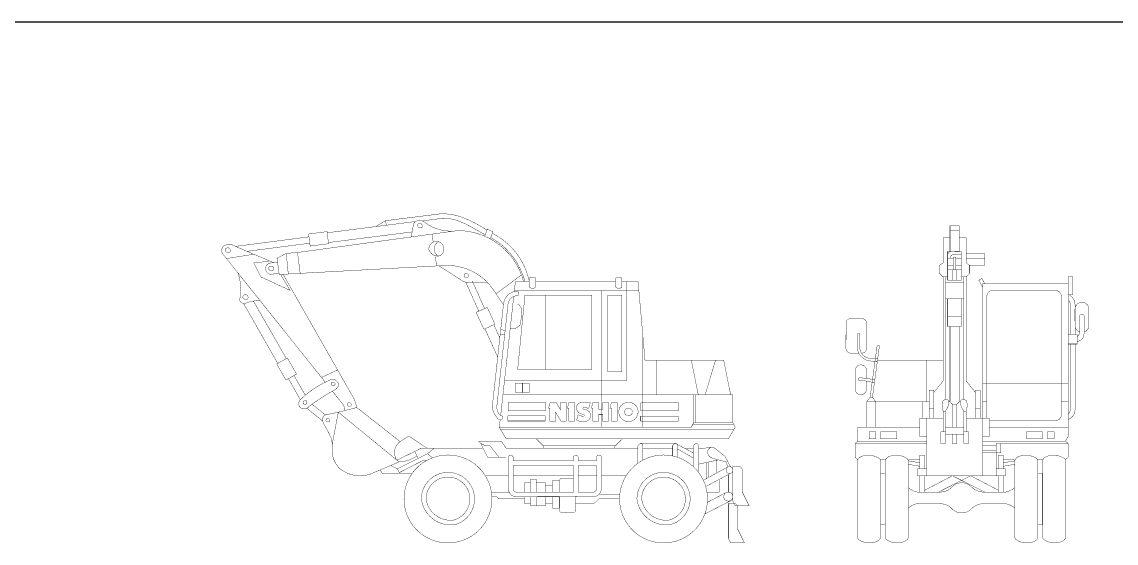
# Model space of a CAD drawing. Extents: x -121210 to 57230, y 84783 to 157800.
# Drawn here: x -60697 to -41889, y 134941 to 143902 of the extents above; entities that cross this region are included whole.
import ezdxf

# ---------------------------------------------------------------- set-up
doc = ezdxf.new("R2010")
doc.units = 0
doc.header["$MEASUREMENT"] = 0
doc.linetypes.add('AIGENLINE001', pattern=[8.11394, 7.0556, -0.35278, 0.35278, -0.35278])
doc.layers.get('0').update_dxf_attribs({"linetype": 'CONTINUOUS'})

# ---------------------------------------------------------------- blocks, each defined once
blk = doc.blocks.new('A$C326A3449')
at = {"const_width": 5.94}
for points in [[(2832, 5464), (2822, 5543), (3775, 5662, -0.118), (4232, 5562, -0.044), (4564, 5379)], [(3261, 5265), (3301, 5484, -0.347), (3431, 5546, -0.1), (3495, 5513, 0.168), (3953, 5364)], [(3460, 5540), (3785, 5583, -0.092), (4030, 5553, -0.047), (4270, 5448), (4534, 5300)], [(4848, 4096), (4637, 4406, 0.23), (3880, 4775), (993, 4618), (954, 4897), (1113, 4981), (1307, 4996), (4061, 5373, -0.341), (5192, 4499)], [(4659, 5324, -0.23), (5290, 4499)], [(904, 4817), (186, 5126, 0.282), (26, 5097, 0.381), (34, 4956), (1788, 2761)], [(3724, 5175, 0.615), (3734, 4932)], [(4634, 5250, -0.109), (5010, 4922, -0.092), (5216, 4499)], [(989, 4638), (842, 4620, -0.377), (757, 4730, -0.377), (854, 4816), (969, 4822)], [(3739, 4767), (4132, 4514, 0.147), (4194, 4488, 0.076), (4535, 4486, -0.033), (4584, 4464)], [(282, 4643, -0.072), (325, 4451, -0.052), (322, 4235, 0.103), (318, 4162, 0.266), (381, 4123, 0.111), (488, 4149, -0.057), (660, 4171)], [(5089, 4113, -0.259), (5161, 3995, -0.051), (5131, 3748, -0.166), (5029, 3687, -0.106), (4962, 3688)], [(3072, 1744), (2326, 2331), (2008, 2251), (1824, 2211, 0.118), (1760, 2190, 0.225), (1739, 2105, 0.106), (1774, 2022, -0.027), (1883, 1810, -0.075), (1904, 1669)], [(6340, 2415), (6246, 2425), (6230, 2416, 0.158), (6144, 2403, 0.297), (6102, 2308, 0.173), (6146, 2240, 0.125), (6220, 2213, -0.52), (6236, 2192, -0.352), (6212, 2179, -0.043), (6186, 2186, -0.036), (6130, 2208), (6105, 2116, 0.073), (6178, 2090), (6221, 2088, 0.121), (6294, 2104, 0.302), (6346, 2206, 0.163), (6310, 2269, 0.152), (6230, 2299, -0.409), (6212, 2319, -0.38), (6236, 2334), (6262, 2330, -0.058), (6310, 2312), (6340, 2415)], [(6983, 2421, 0.127), (6904, 2395, 0.043), (6873, 2368, 0.108), (6837, 2307, 0.079), (6830, 2243, 0.129), (6858, 2163, 0.036), (6886, 2131, 0.097), (6942, 2098), (6995, 2090, 0.113), (7068, 2107), (7088, 2118, 0.07), (7122, 2149, 0.086), (7151, 2198, 0.091), (7161, 2269, 0.116), (7137, 2342, 0.029), (7125, 2359, 0.093), (7069, 2404, 0.097), (7009, 2421, 0.03), (6995, 2422)], [(7061, 2243, -0.224), (7027, 2197, -0.129), (6982, 2190, -0.149), (6940, 2218, -0.149), (6929, 2256, -0.164), (6953, 2308, -0.173), (6995, 2322, -0.201), (7052, 2291, -0.14), (7062, 2256)], [(3530, 1634), (3221, 1838), (3097, 1764, 0.18), (2977, 1610, 0.185), (3013, 1425), (3321, 1575)], [(7158, 1371), (7158, 1674, -0.414), (7230, 1704, -0.195), (7242, 1674), (7242, 1425)], [(7755, 1495), (7755, 1674, -0.414), (7827, 1704, -0.195), (7839, 1674), (7839, 1475)], [(8113, 1316), (8113, 1674, -0.414), (8185, 1704, -0.195), (8197, 1674), (8197, 1226)], [(8752, 1306), (8652, 1495), (8473, 1634, 0.631), (8357, 1552, 0.306), (8453, 1455), (8672, 1396), (8704, 1309), (8280, 1080)], [(6051, 1117), (5857, 1117, 0.415), (5810, 1070), (5810, 873)], [(5810, 789), (5810, 568, 0.414), (5857, 520), (6069, 533, 0.208), (6084, 568), (6084, 789)]]:
    blk.add_lwpolyline(points, format="xyb", dxfattribs=at)
for points in [[(3329, 5528), (1816, 5335)], [(2822, 5543), (2653, 5444)], [(1504, 5265), (241, 5101)], [(1838, 5167), (3276, 5350)], [(3619, 5309), (3640, 5170)], [(4524, 5275), (4569, 5399), (4664, 5354), (4619, 5230)], [(444, 5017), (1518, 5156)], [(88, 4892), (556, 4966)], [(1113, 4981), (1148, 4628)], [(1307, 4996), (1352, 4638)], [(3674, 4927), (3699, 4767)], [(824, 4847), (556, 4817), (675, 4578), (1178, 4345), (1018, 4618)], [(1058, 4623), (2287, 2465), (2326, 2331)], [(4718, 4285), (5161, 4613)], [(4196, 4491), (4423, 3987)], [(4523, 4032), (4311, 4506)], [(6524, 4340), (6524, 2549), (4843, 2549)], [(4868, 2788), (6961, 2788), (6961, 4499)], [(5033, 4325), (5052, 4499), (5290, 4499)], [(5037, 4340), (7175, 4340)], [(5400, 4499), (6772, 4499)], [(6887, 4499), (7160, 4499), (7280, 3146), (8632, 3146), (8752, 2549)], [(1114, 3173), (551, 4158)], [(4799, 2195), (5023, 4240)], [(380, 4119), (967, 3089)], [(4528, 3684), (4749, 3197)], [(4783, 3530), (4682, 3754)], [(4793, 3589), (4868, 3579)], [(4803, 3668), (4878, 3658)], [(7240, 2549), (7240, 3574)], [(7479, 3146), (7479, 2549)], [(8075, 3146), (8195, 2549)], [(8314, 2549), (8493, 3146)], [(1151, 2827), (1353, 2468)], [(1438, 2547), (1246, 2882)], [(1720, 2848), (1998, 2977)], [(1908, 2609), (2103, 2365), (2117, 2281)], [(7240, 1992), (7240, 2549), (8115, 2549)], [(1470, 2316), (1746, 2093)], [(1790, 2202), (1558, 2387)], [(5755, 2415), (5648, 2415), (5623, 2319), (5645, 2319), (5645, 2095), (5741, 2095), (5741, 2252), (5837, 2095), (5923, 2095), (5923, 2415), (5827, 2415), (5827, 2290), (5755, 2415)], [(6069, 2415), (5971, 2415), (5947, 2320), (5971, 2320), (5971, 2095), (6069, 2095), (6069, 2415)], [(6554, 2304), (6554, 2415), (6652, 2415), (6652, 2095), (6554, 2095), (6554, 2208), (6481, 2208), (6481, 2095), (6382, 2095), (6382, 2320), (6358, 2320), (6383, 2415), (6481, 2415), (6481, 2304), (6554, 2304)], [(6799, 2415), (6701, 2415), (6677, 2320), (6701, 2320), (6701, 2095), (6799, 2095), (6799, 2415)], [(4773, 1992), (4791, 2118)], [(4798, 1953), (8806, 1953)], [(8100, 2032), (8806, 2032)], [(4892, 1475), (4773, 1475), (4614, 1674), (4534, 1674), (4455, 1714), (4415, 1754), (4808, 1754), (4892, 1634), (7160, 1634)], [(4455, 1714), (4574, 1475), (4773, 1475)], [(6892, 1793), (6772, 1674), (5529, 1674), (5410, 1793)], [(7200, 1714), (7802, 1714), (8120, 1545)], [(3540, 1535), (3023, 1276), (3057, 1212), (3465, 1420), (3530, 1420)], [(3381, 1455), (3321, 1575), (3435, 1634), (3659, 1634)], [(3629, 1465), (3540, 1535), (3659, 1634), (4490, 1634)], [(7245, 1634), (7757, 1634)], [(7837, 1619), (8115, 1460)], [(7966, 1629), (8115, 1629)], [(8195, 1624), (8428, 1644)], [(3023, 1276), (2913, 1331)], [(3052, 1396), (3202, 1416), (3361, 1495)], [(8195, 1356), (8533, 1430)], [(8334, 1112), (8334, 1386)], [(8374, 1132), (8374, 1391)], [(8513, 1207), (8513, 1425)], [(2729, 1256), (2764, 1197), (3271, 1197)], [(4539, 1157), (4932, 1157)], [(5017, 1157), (6056, 1157)], [(6136, 1157), (6454, 1157)], [(6534, 1157), (6956, 1157)], [(8325, 974), (8759, 1203)], [(8712, 1172), (8712, 878)], [(8344, 878), (8553, 878), (8553, 1087)], [(4639, 878), (4942, 878)], [(4649, 794), (4733, 794), (4773, 759), (5211, 759)], [(6086, 679), (6404, 679), (6484, 759), (6842, 759)], [(6489, 839), (6852, 839)], [(8676, 870), (8350, 701)], [(8313, 503), (8749, 727)]]:
    blk.add_lwpolyline(points, dxfattribs=at)
for points in [[(3441, 5424, 0.196), (3453, 5454, 0.414), (3410, 5496, 0.414), (3368, 5454, 0.414)], [(140, 4998, 0.205), (154, 5031, 0.414), (108, 5077, 0.414), (63, 5031, 0.414)], [(3750, 4939, 0.288), (3824, 5056, 0.414214), (3694, 5186, 0.414214), (3564, 5056, 0.414)], [(886, 4685, 0.205), (900, 4718, 0.414), (854, 4763, 0.414), (809, 4718, 0.414)], [(4235, 4572, 0.186), (4243, 4611, 0.318), (4193, 4635, 0.318), (4170, 4585, 0.318)], [(5401, 4414, -0.296), (5380, 4387, -0.11), (5345, 4379, -0.307), (5289, 4414), (5289, 4544, -0.296), (5310, 4571, -0.11), (5388, 4566, -0.137), (5401, 4544)], [(6883, 4414, -0.296), (6862, 4387, -0.11), (6827, 4379, -0.307), (6771, 4414), (6771, 4544, -0.296), (6792, 4571, -0.11), (6870, 4566, -0.136), (6883, 4544)], [(4925, 4107, -0.336), (5066, 4252), (5100, 4258, 0.164), (5111, 4282, 0.415), (5074, 4329, 0.254), (4885, 4218, 0.102), (4848, 4115), (4656, 2360, 0.096), (4665, 2280, 0.098), (4756, 2131, 0.088), (4826, 2131, 0.164), (4836, 2168, 0.304), (4800, 2202), (4799, 2195, -0.182), (4745, 2266, -0.098), (4733, 2352)], [(443, 4192, 0.205), (457, 4225, 0.415), (412, 4271, 0.414), (366, 4225, 0.414)], [(1945, 2632, 0.144), (2012, 2703, 0.163), (2000, 2763, 0.331), (1885, 2812, 0.036), (1710, 2728, 0.073), (1346, 2458, 0.318), (1350, 2334, 0.192), (1426, 2307, 0.139), (1484, 2330, -0.046), (1618, 2431, -0.036)], [(1946, 2711, 0.173), (1951, 2746, 0.308), (1906, 2766, 0.308), (1886, 2721, 0.308)], [(1436, 2385, 0.414214), (1469, 2433, 0.308), (1423, 2453, 0.307), (1403, 2407, 0.309)], [(2224, 2358, 0.174), (2230, 2393, 0.308), (2184, 2413, 0.308), (2164, 2367, 0.308)], [(1856, 2089, 0.173), (1862, 2125, 0.308), (1816, 2144, 0.308), (1796, 2099, 0.308)], [(2594, 1200, -0.284), (2024, 1289, -0.178), (1903, 1561, -0.059), (1907, 1718), (2008, 2251), (3052, 1396)], [(3893, 3, 0.414214), (4649, 759, 0.414214), (3893, 1515, 0.414214), (3137, 759, 0.414214)], [(6050, 1416), (5012, 1416), (5012, 1411), (5012, 1473, 0.414), (4971, 1513, 0.414), (4931, 1473), (4931, 936, 0.414), (5072, 795), (6445, 807, 0.295), (6528, 936), (6528, 1473, 0.414), (6487, 1513, 0.414), (6447, 1473), (6447, 1416), (6131, 1416), (6131, 1473, 0.414), (6090, 1513, 0.414), (6050, 1473)], [(7598, 3, 0.414214), (8354, 759, 0.414214), (7598, 1515, 0.414214), (6842, 759, 0.414214)], [(6050, 1331), (6050, 873), (6050, 876), (5072, 876, -0.414), (5012, 936), (5012, 1336), (6050, 1336)], [(6131, 1336), (6447, 1336), (6447, 936, -0.414), (6387, 876), (6131, 876), (6131, 873)], [(8704, 1309, 0.415), (8679, 1229, 0.415), (8759, 1203, 0.415), (8785, 1284, 0.415)], [(8951, 1256, 0.414214), (8891, 1316), (8791, 1316), (8791, 719), (8831, 640), (9070, 640), (8951, 878)], [(4002, 315, 0.346), (4350, 759, 0.414214), (3893, 1216, 0.414214), (3436, 759, 0.414)], [(3991, 396, 0.339), (4269, 759, 0.414), (3893, 1135, 0.414), (3517, 759, 0.414)], [(7707, 315, 0.346), (8055, 759, 0.414214), (7598, 1216, 0.414214), (7141, 759, 0.414)], [(7696, 396, 0.339), (7974, 759, 0.414), (7598, 1135, 0.414), (7222, 759, 0.414)], [(8664, 864, 0.37), (8647, 751, 0.367), (8766, 739, 0.339), (8777, 846, 0.37)]]:
    blk.add_lwpolyline(points, format="xyb", close=True, dxfattribs=at)
for points in [[(1814, 5355), (1497, 5314), (1524, 5107), (1840, 5147)], [(5569, 4260), (5216, 4260), (5091, 2987), (5569, 2987)], [(5569, 2987), (6365, 2987), (6365, 4260), (5569, 4260)], [(6643, 2947), (6882, 2947), (6882, 4260), (6643, 4260)], [(4700, 3762), (4568, 4053), (4378, 3966), (4510, 3676)], [(950, 3079), (1108, 2803), (1290, 2906), (1131, 3183)], [(5052, 2589), (5171, 2589), (5171, 2748), (5052, 2748)], [(5171, 2589), (5290, 2589), (5290, 2748), (5171, 2748)], [(6524, 1992), (7240, 1992), (7240, 2549), (6524, 2549)], [(8115, 2072), (8155, 2072), (8155, 2549), (8115, 2549)], [(8155, 2072), (8791, 2072), (8791, 2549), (8155, 2549)], [(5571, 2276), (4925, 2276), (4925, 2415), (5571, 2415)], [(7855, 2272), (7210, 2272), (7210, 2412), (7855, 2412)], [(4773, 1992), (4892, 1793), (8712, 1793), (8831, 1992), (8791, 2072), (8115, 2072), (8075, 1992)], [(5566, 2099), (4921, 2099), (4921, 2186), (5566, 2186)], [(7851, 2095), (7205, 2095), (7205, 2182), (7851, 2182)], [(5529, 1634), (6762, 1634), (6762, 1674), (5529, 1674)], [(5211, 873), (5310, 873), (5310, 1037), (5211, 1037)], [(5310, 873), (5410, 873), (5410, 1097), (5310, 1097)], [(5410, 873), (5569, 873), (5569, 1037), (5410, 1037)], [(5569, 873), (5688, 873), (5688, 998), (5569, 998)], [(5688, 873), (5810, 873), (5810, 1077), (5688, 1077)], [(5211, 794), (5310, 794), (5310, 679), (5211, 679)], [(5310, 640), (5410, 640), (5410, 794), (5310, 794)], [(5410, 794), (5569, 794), (5569, 640), (5410, 640)], [(5569, 794), (5688, 794), (5688, 679), (5569, 679)], [(5688, 600), (5807, 600), (5807, 794), (5688, 794)]]:
    blk.add_lwpolyline(points, close=True, dxfattribs=at)
at = {"linetype": 'AIGENLINE001', "const_width": 5.94, "flags": 128}
blk.add_lwpolyline([(8871, 620, 0.415), (8811, 680), (8712, 680), (8712, 83), (8752, 3), (8990, 3), (8871, 242)], format="xyb", close=True, dxfattribs=at)
blk = doc.blocks.new('A$C1BA567BC')
at = {"const_width": 5.94}
for points in [[(1791, 5373), (1950, 5373), (1950, 5453), (1791, 5453)], [(1791, 5015), (1950, 5015), (1950, 5373), (1791, 5373)], [(1751, 4776), (1851, 4776), (1851, 4901), (1751, 4901)], [(1851, 4697), (1891, 4697), (1891, 4915), (1851, 4915)], [(1891, 4901), (1990, 4901), (1990, 4776), (1891, 4776)], [(1751, 4697), (1851, 4697), (1851, 4776), (1751, 4776)], [(1891, 4776), (1990, 4776), (1990, 4697), (1891, 4697)], [(1831, 4518), (1910, 4518), (1910, 4697), (1831, 4697)], [(3820, 4274), (3900, 4274), (3900, 4577), (3820, 4577)], [(1711, 4199), (2030, 4199), (2030, 4478), (1711, 4478)], [(1751, 3901), (1990, 3901), (1990, 4199), (1751, 4199)], [(1751, 3722), (1990, 3722), (1990, 3901), (1751, 3901)], [(3820, 3423), (3979, 3423), (3979, 3588), (3820, 3588)], [(578, 3389), (458, 2508), (418, 2508), (538, 3389)], [(1433, 2310), (1513, 2310), (1513, 2628), (1433, 2628)], [(2229, 2628), (2308, 2628), (2308, 2310), (2229, 2310)], [(359, 1991), (518, 1991), (518, 2429), (359, 2429)], [(1433, 2150), (1513, 2150), (1513, 2310), (1433, 2310)], [(1672, 1912), (1711, 1912), (1711, 2270), (1672, 2270)], [(1831, 1991), (1910, 1991), (1910, 2389), (1831, 2389)], [(2030, 2270), (2070, 2270), (2070, 1912), (2030, 1912)], [(2229, 2310), (2308, 2310), (2308, 2150), (2229, 2150)], [(1274, 1832), (1393, 1832), (1393, 2150), (1274, 2150)], [(2348, 1832), (2467, 1832), (2467, 2150), (2348, 2150)], [(399, 1795), (515, 1795), (515, 1912), (399, 1912)], [(597, 1792), (876, 1792), (876, 1912), (597, 1912)], [(1632, 1713), (1711, 1713), (1711, 1912), (1632, 1912)], [(1711, 1872), (2030, 1872), (2030, 1991), (1711, 1991)], [(2030, 1912), (2109, 1912), (2109, 1713), (2030, 1713)], [(3104, 1912), (3382, 1912), (3382, 1792), (3104, 1792)], [(3465, 1912), (3581, 1912), (3581, 1795), (3465, 1795)], [(1831, 1713), (1910, 1713), (1910, 1872), (1831, 1872)], [(2587, 1554), (2666, 1554), (2666, 1713), (2587, 1713)], [(1274, 1275), (1353, 1275), (1353, 1514), (1274, 1514)], [(2348, 1673), (2587, 1673), (2587, 1593), (2348, 1593)], [(2348, 1156), (2587, 1156), (2587, 1554), (2348, 1554)], [(2627, 1514), (2706, 1514), (2706, 1275), (2627, 1275)], [(597, 320), (677, 320), (677, 1195), (597, 1195)], [(1234, 1156), (1393, 1156), (1393, 1275), (1234, 1275)], [(1274, 877), (1353, 877), (1353, 1156), (1274, 1156)], [(2587, 1275), (2746, 1275), (2746, 1156), (2587, 1156)], [(2627, 1156), (2706, 1156), (2706, 877), (2627, 877)], [(3303, 320), (3382, 320), (3382, 1195), (3303, 1195)]]:
    blk.add_lwpolyline(points, close=True, dxfattribs=at)
for points in [[(1672, 4577), (1612, 4637), (1612, 4776), (1672, 4816), (1672, 5249), (1791, 5249), (1791, 5015), (1751, 5015), (1751, 4577), (1711, 4577)], [(2070, 4577), (2129, 4637), (2129, 4776), (2070, 4816), (2070, 5249), (1950, 5249), (1950, 5015), (1990, 5015), (1990, 4577), (2030, 4577)], [(2129, 4776), (2388, 4776), (2388, 4896), (2070, 4896), (2070, 4975), (2388, 4975), (2388, 4896)], [(1513, 2588), (1672, 2787), (1672, 4577), (1711, 4577), (1711, 4478)], [(1751, 4577), (1751, 4518), (1990, 4518), (1990, 4577)], [(2229, 2588), (2070, 2787), (2070, 4577), (2030, 4577), (2030, 4478)], [(2388, 4458), (2338, 4552), (2288, 4518), (2348, 4403)], [(2348, 2150), (2348, 4458), (3820, 4458), (3820, 1991)], [(1711, 4199), (1711, 2469)], [(2030, 4199), (2030, 2469)], [(1791, 2429), (1791, 3722), (1950, 3722), (1950, 2429)], [(543, 3145), (1672, 3145)], [(1393, 3145), (1393, 2429)], [(2348, 2747), (3820, 2747)], [(359, 2429), (418, 2508), (458, 2508), (518, 2429)], [(1771, 2444), (1831, 2389)], [(1970, 2444), (1910, 2389)], [(518, 2429), (1433, 2429)], [(1314, 2429), (1314, 2150)], [(2348, 2429), (2428, 2429)], [(3701, 2429), (3820, 2429)], [(2075, 2150), (2348, 2150), (2348, 1156), (1393, 1156), (1393, 2150), (1672, 2150)], [(205, 1753), (205, 1991), (1269, 1991)], [(3775, 1753), (3820, 1832), (3820, 1991), (2467, 1991)], [(210, 1434), (160, 1474), (160, 1713), (205, 1753), (1393, 1753)], [(160, 1713), (1393, 1713)], [(3770, 1434), (3820, 1474), (3820, 1713), (3775, 1753), (2353, 1753)], [(3820, 1713), (2666, 1713)], [(593, 1434), (692, 1434)], [(1075, 1434), (1274, 1434)], [(1075, 1414), (1274, 1380)], [(1075, 1355), (1274, 1320)], [(2905, 1434), (2706, 1434)], [(2905, 1414), (2706, 1380)], [(2905, 1355), (2706, 1320)], [(3387, 1434), (3288, 1434)], [(1353, 907), (1831, 1156)], [(1592, 877), (2144, 1156)], [(2388, 877), (1836, 1156)], [(2627, 907), (2149, 1156)]]:
    blk.add_lwpolyline(points, dxfattribs=at)
for points in [[(1751, 4945, -0.428), (1828, 5014, -0.028), (1990, 5015)], [(1796, 4901, -0.559), (1875, 4954, -0.003), (1990, 4955)], [(2472, 2109), (3611, 2109, 0.414), (3703, 2200), (3702, 4262, 0.374), (3611, 4340), (2504, 4340, 0.374), (2426, 4249), (2426, 2150)], [(3838, 4165, -0.162), (3859, 4100), (3859, 3588)], [(3849, 4262, -0.262), (3940, 4100), (3940, 3588)], [(4099, 3629, 0.317), (4178, 3742), (4178, 4020, 0.414), (4059, 4140, 0.414), (3939, 4020), (3940, 3730, 0.29), (4019, 3629)], [(220, 3267), (68, 3268, -0.367), (3, 3344), (4, 3794, -0.367), (80, 3859), (279, 3859, -0.414), (357, 3782), (356, 3331, -0.367), (279, 3267)], [(3979, 3468, 0.366), (4092, 3582, 0.047), (4098, 3642), (4095, 3914, 0.318), (4046, 3937, 0.318), (4020, 3901), (4020, 3642, -0.257), (3979, 3553)], [(548, 3175, -0.051), (409, 3176, -0.397), (239, 3384), (239, 3583, 0.388), (211, 3606, 0.319), (200, 3583), (200, 3384, 0.07), (214, 3279, 0.263), (423, 3131, 0.047), (538, 3125)], [(3940, 3419), (3940, 2287, -0.283), (3824, 2125)], [(3859, 3423), (3859, 2287, -0.169), (3828, 2222)], [(358, 2782), (358, 2648, -0.414214), (247, 2550, -0.377), (161, 2648), (162, 2978, -0.377), (259, 3064, -0.414), (358, 2966), (358, 2832)], [(488, 2752, 0.071), (384, 2778, 0.073), (249, 2792, -0.281), (216, 2805, -0.565), (254, 2842, -0.026), (498, 2807)], [(1672, 2270, -0.116), (1662, 2434, -0.389), (1756, 2460, -0.19), (1771, 2424, -0.115), (1760, 2357, -0.066), (1711, 2270)], [(2070, 2270, 0.116), (2080, 2434, 0.388), (1986, 2460, 0.2), (1970, 2424, 0.117), (1982, 2356, 0.065), (2030, 2270)], [(2905, 952, -0.118), (2746, 877), (2348, 877, -0.159), (2156, 966, 0.242), (1977, 1036, 0.205), (1816, 956, -0.122), (1717, 894, -0.059), (1632, 877), (1234, 877, -0.102), (1159, 899, -0.055), (1075, 952)], [(2905, 604, 0.118), (2746, 678), (2348, 678, 0.16), (2156, 590, -0.242), (1977, 520, -0.205), (1816, 599, 0.123), (1717, 661, 0.059), (1632, 678), (1234, 678, 0.102), (1159, 657, 0.055), (1075, 604)]]:
    blk.add_lwpolyline(points, format="xyb", dxfattribs=at)
for points in [[(596, 101, -0.202), (577, 60, -0.128), (503, 18, -0.073), (399, 3, -0.172), (214, 68, -0.168), (202, 101), (202, 1414, -0.202), (220, 1456, -0.128), (294, 1498, -0.073), (399, 1513, -0.125), (581, 1452, -0.122), (596, 1414)], [(1073, 101, -0.202), (1055, 60, -0.128), (980, 18, -0.073), (876, 3, -0.172), (691, 68, -0.168), (679, 101), (679, 1414, -0.202), (697, 1456, -0.128), (772, 1498, -0.073), (876, 1513, -0.125), (1058, 1452, -0.122), (1073, 1414)], [(3301, 101, -0.202), (3283, 60, -0.128), (3208, 18, -0.073), (3104, 3, -0.172), (2919, 68, -0.167), (2907, 101), (2907, 1414, -0.202), (2925, 1456, -0.128), (3000, 1498, -0.073), (3104, 1513, -0.125), (3286, 1452, -0.122), (3301, 1414)], [(3778, 101, -0.202), (3760, 60, -0.128), (3686, 18, -0.073), (3581, 3, -0.172), (3396, 68, -0.167), (3384, 101), (3384, 1414, -0.202), (3403, 1456, -0.128), (3477, 1498, -0.073), (3581, 1513, -0.125), (3764, 1452, -0.122), (3778, 1414)]]:
    blk.add_lwpolyline(points, format="xyb", close=True, dxfattribs=at)
blk = doc.blocks.new('FORMATLINES')
at = {"color": 155, "true_color": 0x546d8e}
blk.add_line((-116377, 143902), (-19789, 143902), dxfattribs=at)

msp = doc.modelspace()

# ---------------------------------------------------------------- block references
for name, p in [('FORMATLINES', (0, 0)), ('A$C326A3449', (-57266, 134941)), ('A$C1BA567BC', (-46535, 134941))]:
    msp.add_blockref(name, p)

doc.saveas('drawing.dxf')
